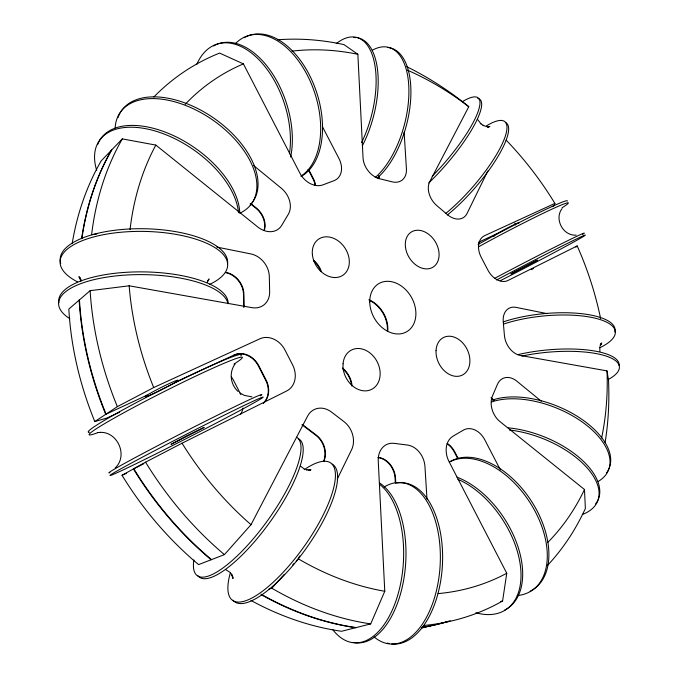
<?xml version="1.0" encoding="UTF-8"?>
<svg xmlns="http://www.w3.org/2000/svg" width="678" height="678" viewBox="0 0 678 678"><rect width="100%" height="100%" fill="white"/><g stroke="black" fill="none" stroke-linecap="round" stroke-linejoin="round"><path stroke-width="1.02" d="M599.75 347.187L599.937 351.357M423.835 625.472A308.999 241.165 60.1 0 0 502.593 600.988L506.754 573.249L448.989 461.523A19.687 14.984 67.9 0 1 452.972 436.234L463.269 430.174A19.543 14.772 67.7 0 1 484.812 439.853L500.381 469.879M207.29 282.446L209.087 278.929L207.358 281.082M506.186 140.177A287.091 221.553 60.1 0 1 554.901 203.408L554.146 205.595L552.35 206.637M599.979 346.17L601.759 342.924L600.242 344.916L601.488 343.543L600.479 344.56M250.97 600.454A300.108 238.453 60.1 0 0 341.585 631.277L370.705 623.896L384.773 591.267L378.248 461.023A20.408 16.153 67.8 0 1 394.088 443.353L407.376 445.031A20.289 15.941 68.1 0 1 424.953 466.498L426.987 499.161M296.193 561.138L298.286 558.816L299.676 555.968M337.22 479.143L351.594 449.734A20.798 16.933 65.6 0 0 344.051 421.708L331.61 412.139A20.857 17.069 64.7 0 0 307.566 416.156L251.013 524.687L224.426 554.621L198.612 564.605A300.108 238.453 60.1 0 1 122.04 475.286L145.558 462.167L182.043 443.217L286.701 390.96A20.967 17.331 60 0 0 292.582 364.823L284.997 350.06A20.959 17.314 58.8 0 0 259.92 338.788L153.694 387.545L117.362 406.647L94.801 421.555A300.108 238.453 60.1 0 1 68.825 309.058L90.123 290.676L129.159 285.802L251.843 307.642A20.781 16.908 54.5 0 0 269.658 291.667L269.31 276.429A20.713 16.755 53.8 0 0 250.894 253.936L216.807 247.063M487.821 170.966L467.049 213.477A18.179 13.001 57.7 0 1 447.539 214.731L436.793 205.587A18.247 13.077 57.2 0 1 429.776 181.585L468.786 106.709L462.777 101.878A308.999 241.165 60.1 0 0 406.715 66.69M562.028 208.714C554.231 218.418 562.511 236.003 576.173 235.156M235.037 364.044C228.901 372.315 230.291 384.426 238.105 391.511M115.268 467.973C128.532 455.175 117.158 431.344 100.09 432.394L100.547 432.403L97.954 432.547M268.819 589.174L271.81 588.207L284.353 574.283M292.71 565.003L294.108 563.452M575.919 247.123L577.198 245.928A287.091 221.553 60.1 0 1 600.598 318.49M531.23 269.691L533.518 268.522M577.198 245.928L507.949 280.497A18.069 12.865 60.7 0 1 487.914 270.141L481.177 257.233A18.06 12.857 60.2 0 1 484.575 235.69L554.901 203.417M143.77 463.76L133.422 468.939A304.422 239.792 60.1 0 0 211.104 559.765M119.675 412.165L107.217 417.945L94.801 421.555M478.617 242.207L496.999 233.664A14.806 0.729 -27.7 0 0 494.601 235.842M122.032 475.286L126.515 473.286M487.965 126.964L489.33 126.549L487.516 126.981L489.897 126.54L487.041 126.676M500.601 601.471L502.593 600.988M309.363 470.108L310.973 469.761L308.787 470.21L310.261 470.024L305.973 469.685L307.075 469.964M96.801 233.995L91.606 234.69A308.999 241.165 60.1 0 1 122.303 138.897M251.953 396.85L244.461 395.427L239.97 393.028M608.53 380.477L607.022 370.891L520.34 355.458A18.331 13.179 63.6 0 1 504.424 335.457L503.229 321.635A18.255 13.094 63.1 0 1 516.017 307.371L547.027 313.626M253.53 165.474L281.294 188.221A20.137 15.687 52 0 1 288.303 214.299L281.692 225.393A20.264 15.899 52.1 0 1 257.708 226.935L155.838 145.084L122.303 138.897L101.149 160.923A300.108 238.453 60.1 0 0 72.207 243.385M486.779 126.676L483.024 125.337L483.685 125.659L480.371 123.404L480.931 123.828L477.702 119.591M225.418 569.444L229.749 572.19M322.55 126.896L338.992 158.601A19.374 14.518 52.8 0 1 334.025 180.662L322.881 184.882A19.518 14.73 52.5 0 1 299.778 172.949L243.402 63.902L219.604 53.087A308.999 241.165 60.1 0 0 153.83 96.988M304.558 469.168L300.744 466.311M404.139 132.227L406.427 169A18.653 13.577 55 0 1 392.104 181.84L379.663 178.746A18.772 13.721 54.5 0 1 363.044 157.881L357.857 54.282L343.949 44.604A308.999 241.165 60.1 0 0 277.827 39.782M547.315 565.63A308.999 241.165 60.1 0 0 585.377 508.492L584.478 489.508L499.983 421.614A18.925 13.916 66.2 0 1 492.474 395.952L497.398 384.426A18.798 13.755 65.8 0 1 516.839 381.18L541.29 401.207M251.36 203.968L256.301 207.96A19.543 15.501 51.6 0 1 264.445 230.045M491.016 397.689L494.27 400.325M250.165 203.603L255.928 208.256A19.535 15.501 51.6 0 1 264.064 230.334M491.372 398.545L493.821 400.52M80.623 278.929L79.377 277.616L80.809 279.294M230.647 573.19L232.079 575.13L231.41 574.224L232.978 578.478L232.418 575.478L232.664 577.732L232.562 575.978M79.775 277.997L78.919 276.675L80.987 279.887M514.797 223.172L515.755 225.011M308.948 170.025L313.304 178.433A18.823 14.382 52.5 0 1 315.524 185.102M458.175 458.447L454.777 451.87A18.984 14.619 68.1 0 0 447.488 443.59M308.083 169.39L312.914 178.729A18.814 14.382 52.5 0 1 315.134 185.391M457.718 458.625L454.319 452.048A18.976 14.619 68.1 0 0 447.039 443.768M240.843 394.588L233.732 380.697A19.696 16.814 58.7 0 0 231.384 377.019M80.157 278.599L79.504 277.294L80.843 281.336M379.095 176.433L379.214 178.517M395.808 483.465L395.52 478.193A19.687 15.747 68.5 0 0 378.383 457.387M378.646 175.67L378.816 178.806M395.308 482.583L395.079 478.371A19.679 15.747 68.5 0 0 377.943 457.574M244.097 306.99L243.894 294.125A20.086 16.526 53.4 0 0 225.969 272.361M243.716 307.253L243.512 294.388A20.077 16.526 53.4 0 0 225.596 272.632M313.795 260.344A21.111 16.696 56 0 1 321.16 270.98M342.407 368.001A21.45 17.289 62.4 0 1 352.06 385.689M368.883 299.676A27.018 21.069 60.1 0 1 387.816 330.686M323.881 461.404A20.162 16.704 65.9 0 0 316.27 435.073L304.108 425.843A20.221 16.831 65 0 0 302.346 424.64M263.31 403.385A20.323 17.086 60 0 0 266.115 380.053L258.776 365.73A20.315 17.069 58.8 0 0 234.241 354.95L176.068 381.867A18.577 1.136 -26.8 0 0 169.297 383.545A18.577 1.136 -26.8 0 0 146.77 395.393M447.743 621.531A304.558 239.834 60.1 0 1 421.826 627.421M356.145 627.591A304.558 239.834 60.1 0 1 260.962 594.131M211.502 559.613A304.558 239.834 60.1 0 1 133.786 468.735M106.073 414.114A304.558 239.834 60.1 0 1 79.462 299.871M81.911 238.427A304.558 239.834 60.1 0 1 111.726 149.914M176.433 381.629A18.586 1.136 -26.8 0 1 167.619 386.638M166.873 387.036A18.586 1.136 -26.8 0 1 163.779 388.638M162.991 389.036A18.586 1.136 -26.8 0 1 147.982 396.011A18.586 1.136 -26.8 0 1 147.134 395.155L105.717 414.343A304.422 239.792 60.1 0 1 79.14 300.159M431.462 625.438A300.108 238.453 60.1 0 1 421.402 628.099M242.995 408.046A19.704 16.823 60 0 1 240.436 414.453M313.406 260.615A21.103 16.687 56 0 1 320.762 271.242M342.695 368.807A21.442 17.281 62.4 0 1 351.645 385.909M369.341 300.312A27.001 21.069 60.1 0 1 387.392 330.915M323.457 461.591A20.154 16.696 65.9 0 0 315.846 435.276L303.693 426.047A20.204 16.823 65 0 0 301.939 424.852M263.606 402.944A20.306 17.077 60 0 0 265.717 380.282L258.377 365.967A20.306 17.06 58.8 0 0 233.851 355.196M450.243 620.726A304.422 239.792 60.1 0 1 422.343 627.37M355.696 627.701A304.422 239.792 60.1 0 1 261.437 594.775M81.589 238.741A304.422 239.792 60.1 0 1 111.404 150.253M496.567 233.918A14.797 0.729 -27.7 0 1 512.687 225.35A14.797 0.729 -27.7 0 1 518.543 223.24M506.754 573.249A287.091 221.553 60.1 0 1 438.056 593.606M384.773 591.267A287.091 221.553 60.1 0 1 298.286 558.816M251.013 524.687A287.091 221.553 60.1 0 1 182.043 443.217M153.694 387.545A287.091 221.553 60.1 0 1 129.159 285.802M130.049 229.579A287.091 221.553 60.1 0 1 155.838 145.075M185.187 104.327A287.091 221.553 60.1 0 1 243.402 63.902M291.955 51.147A287.091 221.553 60.1 0 1 357.857 54.282M407.461 70.19A287.091 221.553 60.1 0 1 468.786 106.709M607.022 370.891A287.091 221.553 60.1 0 1 601.606 438.047M584.478 489.508A287.091 221.553 60.1 0 1 547.858 542.349M370.705 623.896A308.999 241.165 60.1 0 1 271.81 588.207M224.426 554.621A308.999 241.165 60.1 0 1 145.558 462.167M117.362 406.647A308.999 241.165 60.1 0 1 90.123 290.676M608.53 380.477A308.999 241.165 60.1 0 1 605.09 442.632M492.474 400.088A72.063 38.307 21.7 0 1 578.393 417.012A72.063 38.307 21.7 0 1 606.412 473.024M491.686 401.952A72.139 38.256 21.8 0 1 584.402 423.581A72.139 38.256 21.8 0 1 598.199 481.456M508.195 427.843A73.224 37.493 22 0 1 580.046 458.218A73.224 37.493 22 0 1 595.581 503.924M509.458 430.005A73.292 37.443 22 0 1 587.801 468.684A73.292 37.443 22 0 1 582.317 514.517M503.644 321.779A69.292 22.374 -5.4 0 1 578.91 313.414A69.292 22.374 -5.4 0 1 614.861 332.008M503.83 324.008A69.334 22.281 -5.3 0 1 595.564 318.279A69.334 22.281 -5.3 0 1 599.979 347.653M517.789 354.67A69.953 20.916 -5.2 0 1 619.141 365.578M521.967 356.06A69.995 20.815 -5.1 0 1 602.691 355.043A69.995 20.815 -5.1 0 1 608.59 379.324M478.083 244.385A68.419 3.212 -27.7 0 1 538.857 212.748A68.419 3.212 -27.7 0 1 567.266 201.112M478.337 246.936A68.427 3.093 -27.6 0 1 549.612 210.231A68.427 3.093 -27.6 0 1 562.062 207.807M494.694 278.327A68.486 1.407 -27.5 0 1 557.57 245.741A68.486 1.407 -27.5 0 1 583.86 233.571M583.334 233.935A68.486 1.407 -27.5 0 1 582.588 234.41M496.61 279.98A68.495 1.288 -27.5 0 1 585.284 235.173A68.495 1.288 -27.5 0 1 500.211 280.734M462.642 101.497A69.52 16.543 -49.5 0 1 477.126 114.141A69.52 16.543 -49.5 0 1 432.157 176.314M477.744 98.463A69.487 16.636 -49.5 0 1 472.295 128.727A69.487 16.636 -49.5 0 1 428.759 182.907M486.414 125.871A68.987 18.12 -49.3 0 1 502.237 143.821A68.987 18.12 -49.3 0 1 445.632 213.528M505.364 122.438A68.953 18.221 -49.3 0 1 496.016 159.711A68.953 18.221 -49.3 0 1 447.361 215.002M336.212 43.663A72.47 34.154 -75.2 0 1 373.697 59.562A72.47 34.154 -75.2 0 1 361.637 142.533M358.001 37.892A72.402 34.214 -75.2 0 1 362.391 145.736M353.814 37.544A72.402 34.214 -75.2 0 1 355.933 37.587M372.315 50.24A71.41 35.112 -75 0 1 408.885 88.945A71.41 35.112 -75 0 1 375.129 177.594M387.791 47.485A71.343 35.171 -75 0 1 410.529 101.463A71.343 35.171 -75 0 1 377.137 178.094M196.773 64.418A76.826 45.587 71.7 0 1 257.284 58.079A76.826 45.587 71.7 0 1 289.421 153.847M213.578 45.968A76.741 45.621 71.7 0 1 270.878 71.309A76.741 45.621 71.7 0 1 290.625 157.11M235.622 43.443A75.411 46.079 72 0 1 308.287 77.097A75.411 46.079 72 0 1 301.015 176.077M244.36 37.629A75.326 46.104 72 0 1 313.567 84.047A75.326 46.104 72 0 1 301.21 176.373M96.7 170.449A81.394 45.545 34.2 0 1 155.635 131.134A81.394 45.545 34.2 0 1 238.47 212.689M97.691 144.558A81.309 45.604 34.2 0 1 99.234 141.151M99.691 140.346A81.309 45.604 34.2 0 1 179.06 138.337A81.309 45.604 34.2 0 1 239.758 213.231A79.979 46.384 34.6 0 0 211.977 119.489A79.979 46.384 34.6 0 0 115.141 127.981M118.057 117.531A79.894 46.435 34.6 0 1 211.341 116.447A79.894 46.435 34.6 0 1 250.182 204.942M69.792 318.652A84.775 30.018 0.8 0 1 118.981 275.599A84.775 30.018 0.8 0 1 227.961 303.736M58.842 302.761A84.708 30.146 0.8 0 1 140.736 271.87A84.708 30.146 0.8 0 1 228.105 302.956M77.487 281.853A83.818 32.01 1.1 0 1 87.538 238.775A83.818 32.01 1.1 0 1 201.18 241.021A83.818 32.01 1.1 0 1 209.417 284.463M60.74 263.267A83.758 32.129 1.1 0 1 141.253 228.706A83.758 32.129 1.1 0 1 227.511 264.073M109.904 472.676A85.903 2.059 -27.1 0 1 182.653 432.784A85.903 2.059 -27.1 0 1 261.606 394.91M261.081 395.316A85.903 2.059 -27.1 0 1 260.293 395.85M97.971 432.598A85.809 4.687 -26.8 0 1 164.279 391.528A85.809 4.687 -26.8 0 1 235.919 362.832M235.291 363.247A85.809 4.687 -26.8 0 1 233.961 364.094M88.352 432.123A85.801 4.865 -26.8 0 1 167.797 386.392A85.801 4.865 -26.8 0 1 240.809 355.781M89.411 432.25A85.801 4.865 -26.8 0 1 88.742 432.259M332.22 464.15A84.377 27.035 -54.4 0 1 304.295 550.994A84.377 27.035 -54.4 0 1 232.961 600.183M304.244 469.668A84.428 26.9 -54.4 0 1 331.339 495.754A84.428 26.9 -54.4 0 1 263.123 590.733A84.428 26.9 -54.4 0 1 230.469 572.376M298.659 438.819A85.165 24.789 -54.1 0 1 268.047 524.713A85.165 24.789 -54.1 0 1 197.908 575.707M296.54 437.217A85.216 24.645 -54.1 0 1 254.809 537.001A85.216 24.645 -54.1 0 1 193.849 559.952M396.808 483.117A80.792 44.646 -86.5 0 1 442.556 561.774A80.792 44.646 -86.5 0 1 391.74 643.964M389.045 643.524A80.792 44.646 -86.5 0 1 387.274 643.075M384.18 486.999A80.877 44.579 -86.5 0 1 440.047 566.715A80.877 44.579 -86.5 0 1 374.163 636.964M379.655 483.058A82.148 43.604 -86.1 0 1 403.893 578.732A82.148 43.604 -86.1 0 1 352.984 642.354M379.799 484.524A82.233 43.536 -86.1 0 1 396.8 598.301A82.233 43.536 -86.1 0 1 332.932 629.879M449.345 462.074A76.283 47.291 56.3 0 1 532.374 502.635A76.283 47.291 56.3 0 1 530.179 591.241M450.158 461.667A76.368 47.257 56.3 0 1 536.349 513.738A76.368 47.257 56.3 0 1 517.246 595.564M456.93 477.143A77.724 46.816 56.7 0 1 517.06 544.061A77.724 46.816 56.7 0 1 504.381 610.251M457.87 479.295A77.817 46.782 56.7 0 1 520.306 565.13A77.817 46.782 56.7 0 1 475.88 612.734M537.349 260.174L511.051 273.844L537.349 260.174M203.993 427.487L170.975 444.429L185.84 436.318L203.993 427.487M436.039 350.645A21.01 15.764 63.4 0 0 460.599 375.79A21.01 15.764 63.4 0 0 462.243 342.432A21.01 15.764 63.4 0 0 436.039 350.645M312.422 255.047A21.747 16.874 56.2 0 0 342.026 275.785A21.747 16.874 56.2 0 0 337.932 240.698A21.747 16.874 56.2 0 0 312.422 255.047M343.06 363.849A22.103 17.492 62.3 0 0 369.442 390.248A22.103 17.492 62.3 0 0 372.23 354.958A22.103 17.492 62.3 0 0 343.06 363.849M405.512 247.47A20.645 15.263 58.6 0 0 432.844 267.259A20.645 15.263 58.6 0 0 428.25 233.969A20.645 15.263 58.6 0 0 405.512 247.47M369.747 301.905A27.815 21.281 60.1 0 0 404.571 332.771A27.815 21.281 60.1 0 0 404.147 288.235A27.815 21.281 60.1 0 0 369.747 301.905M146.609 458.54A85.911 1.881 -27.1 0 0 263.14 397.13A85.911 1.881 -27.1 0 0 150.363 452.955A85.911 1.881 -27.1 0 0 146.609 458.54"/></g></svg>
